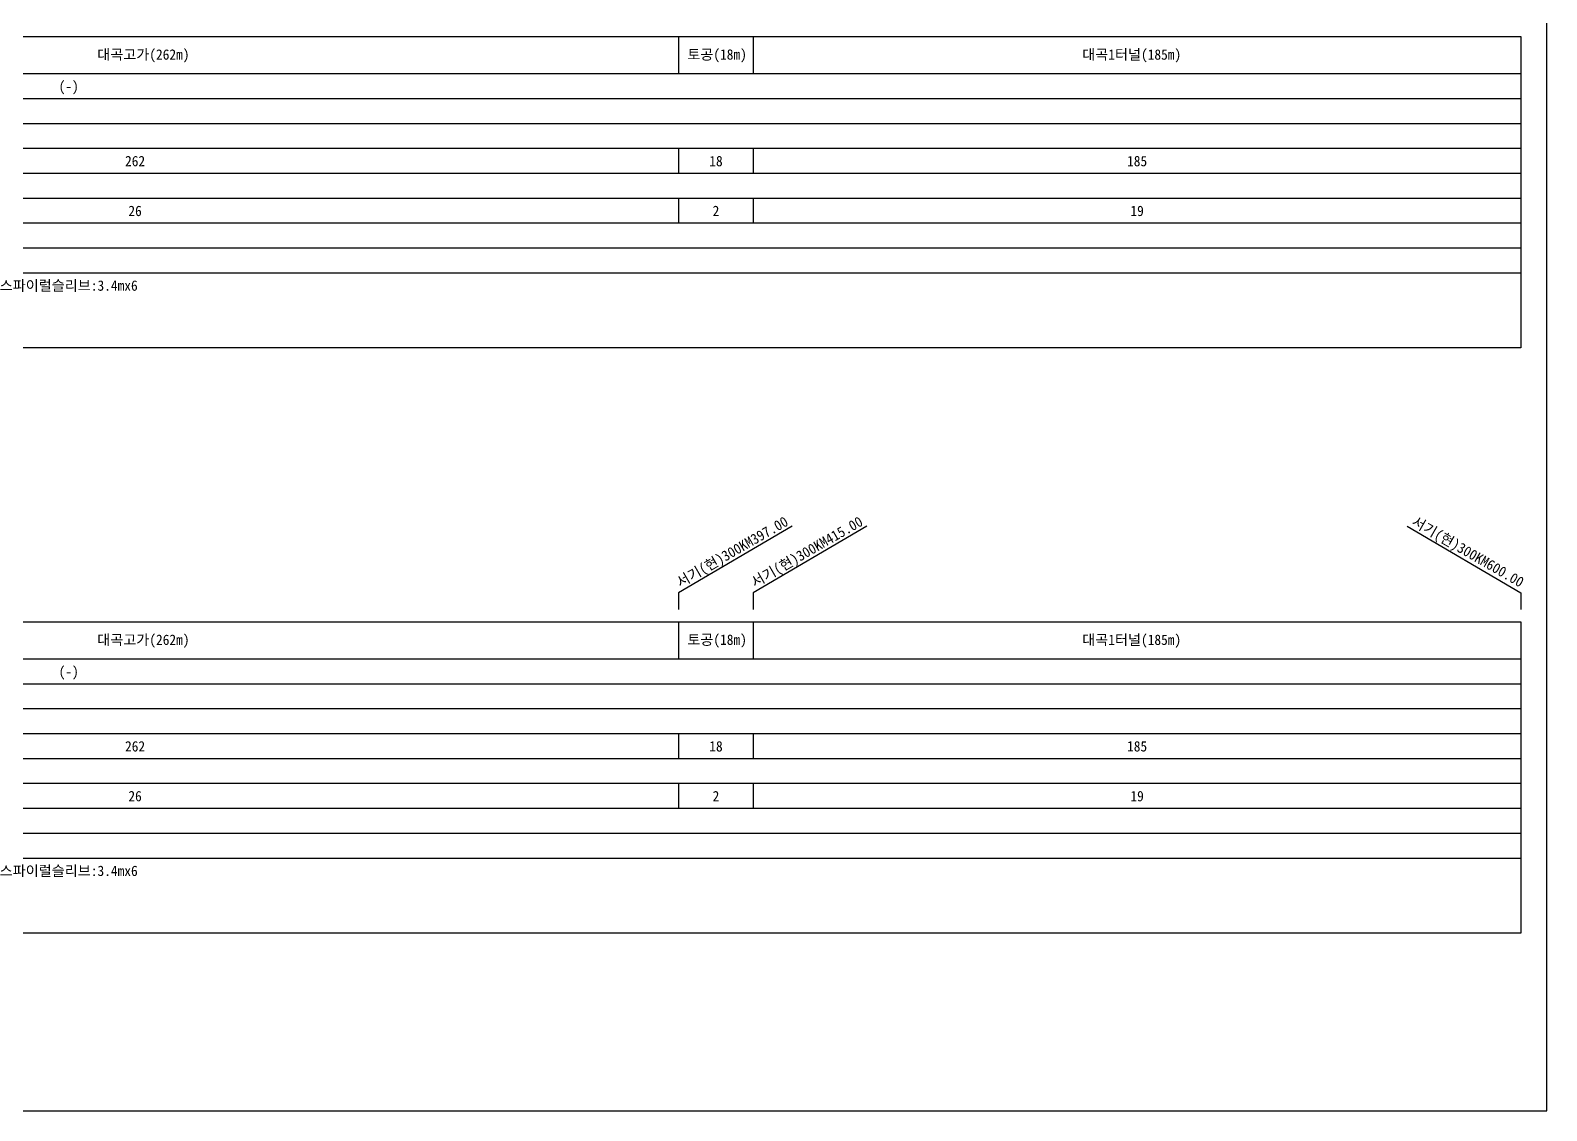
# Model space of a CAD drawing. Header units: millimetres. Extents: x 18534 to 19330, y 1103 to 1809.
# Drawn here: x 18964.4 to 19329.9, y 1103.1 to 1363.4 of the extents above; entities that cross this region are included whole.
import ezdxf
from ezdxf.enums import TextEntityAlignment as Align

# ---------------------------------------------------------------- set-up
doc = ezdxf.new("R2010")
doc.units = ezdxf.units.MM
doc.header["$LTSCALE"] = 10
doc.header["$MEASUREMENT"] = 0
for name, color, linetype in [('TT-TABL-LIN1', 4, 'Continuous'), ('TT-TABL-LIN2', 1, 'Continuous'), ('TT-TABL-TEX2', 3, 'Continuous'), ('TZ-LEAL', 1, 'Continuous'), ('TZ-LEAT', 3, 'Continuous')]:
    doc.layers.add(name, color=color, linetype=linetype)
doc.layers.add('TX-PAPR', color=2, linetype='Continuous', plot=False)
doc.styles.get("Standard").update_dxf_attribs({"font": 'GulimChe.ttf'})
doc.styles.add('굴림체', font='GulimChe.ttf')

# ---------------------------------------------------------------- blocks, each defined once
blk = doc.blocks.new('JD-경부고속하선표_190503')
at = {"layer": 'TT-TABL-LIN1'}
blk.add_lwpolyline([(2, 114), (785.58, 114), (785.58, 39), (2, 39)], close=True, dxfattribs=at)
at = {"layer": 'TT-TABL-LIN2'}
for points in [[(785.58, 105), (9.33, 105)], [(785.58, 99), (9.33, 99)], [(785.58, 93), (9.33, 93)], [(785.58, 87), (9.33, 87)], [(785.58, 81), (38.33, 81)], [(785.58, 75), (9.33, 75)], [(785.58, 69), (9.33, 69)], [(785.58, 63), (9.33, 63)], [(785.58, 57), (9.33, 57)]]:
    blk.add_lwpolyline(points, dxfattribs=at)
blk = doc.blocks.new('JD-경부고속상선표_190503')
at = {"layer": 'TT-TABL-LIN1'}
blk.add_lwpolyline([(2, 114), (785.58, 114), (785.58, 39), (2, 39)], close=True, dxfattribs=at)
at = {"layer": 'TT-TABL-LIN2'}
for points in [[(785.58, 105), (9.33, 105)], [(785.58, 99), (9.33, 99)], [(785.58, 93), (9.33, 93)], [(785.58, 87), (9.33, 87)], [(785.58, 81), (38.33, 81)], [(785.58, 75), (9.33, 75)], [(785.58, 69), (9.33, 69)], [(785.58, 63), (9.33, 63)], [(785.58, 57), (9.33, 57)]]:
    blk.add_lwpolyline(points, dxfattribs=at)

msp = doc.modelspace()

# ---------------------------------------------------------------- linework, layer by layer
at = {"layer": 'TT-TABL-LIN2'}
for p, q in [((19120.68, 1361.87), (19120.68, 1352.87)), ((19138.68, 1361.87), (19138.68, 1352.87)), ((19120.68, 1220.85), (19120.68, 1211.85)), ((19138.68, 1220.85), (19138.68, 1211.85))]:
    msp.add_line(p, q, dxfattribs=at)
at = {"layer": 'TX-PAPR'}
msp.add_lwpolyline([(18533.89, 1103.05), (19329.89, 1103.05), (19329.89, 1619.05), (18533.89, 1619.05)], close=True, dxfattribs=at)
at = {"layer": 'TZ-LEAL'}
for points in [[(19120.68, 1334.87), (19120.68, 1328.87)], [(19138.68, 1334.87), (19138.68, 1328.87)], [(19120.68, 1322.87), (19120.68, 1316.87)], [(19120.68, 1322.87), (19120.68, 1316.87)], [(19138.68, 1322.87), (19138.68, 1316.87)], [(19138.68, 1322.87), (19138.68, 1316.87)], [(19148.07, 1243.87), (19120.68, 1227.85), (19120.68, 1223.85)], [(19166.07, 1243.87), (19138.68, 1227.85), (19138.68, 1223.85)], [(19296.3, 1243.87), (19323.68, 1227.85), (19323.68, 1223.85)], [(19120.68, 1193.85), (19120.68, 1187.85)], [(19138.68, 1193.85), (19138.68, 1187.85)], [(19120.68, 1181.85), (19120.68, 1175.85)], [(19120.68, 1181.85), (19120.68, 1175.85)], [(19138.68, 1181.85), (19138.68, 1175.85)], [(19138.68, 1181.85), (19138.68, 1175.85)]]:
    msp.add_lwpolyline(points, dxfattribs=at)

# ---------------------------------------------------------------- block references
at = {"layer": 'TT-TABL-LIN2'}
for name, p in [('JD-경부고속하선표_190503', (18538.11, 1247.87)), ('JD-경부고속상선표_190503', (18538.11, 1106.85))]:
    msp.add_blockref(name, p, dxfattribs=at)

# ---------------------------------------------------------------- texts
at = {"layer": 'TT-TABL-TEX2', "style": '굴림체'}
for s, p in [('대곡고가(262m)', (18991.68, 1357.37)), ('토공(18m)', (19129.95, 1357.37)), ('대곡1터널(185m)', (19229.88, 1357.37)), ('대곡고가(262m)', (18991.68, 1216.35)), ('토공(18m)', (19129.95, 1216.35)), ('대곡1터널(185m)', (19229.88, 1216.35))]:
    msp.add_text(s, height=2.5, dxfattribs=at).set_placement(p, align=Align.MIDDLE)
at = {"layer": 'TT-TABL-TEX2'}
for s, p in [('(-)', (18973.68, 1349.87)), ('262', (18989.68, 1331.87)), ('18', (19129.68, 1331.87)), ('185', (19231.18, 1331.87)), ('26', (18989.68, 1319.87)), ('2', (19129.68, 1319.87)), ('19', (19231.18, 1319.87)), ('스파이럴슬리브:3.4mx6', (18973.68, 1301.87)), ('(-)', (18973.68, 1208.85)), ('262', (18989.68, 1190.85)), ('18', (19129.68, 1190.85)), ('185', (19231.18, 1190.85)), ('26', (18989.68, 1178.85)), ('2', (19129.68, 1178.85)), ('19', (19231.18, 1178.85)), ('스파이럴슬리브:3.4mx6', (18973.68, 1160.85))]:
    msp.add_text(s, height=2.5, dxfattribs=at).set_placement(p, align=Align.MIDDLE_CENTER)
at = {"layer": 'TZ-LEAT', "style": '굴림체'}
for s, rotation, p in [('서기(현)300KM397.00', 30, (19134.18, 1236.64)), ('서기(현)300KM415.00', 30, (19152.18, 1236.64)), ('서기(현)300KM600.00', 330, (19310.29, 1236.67))]:
    msp.add_text(s, height=2.5, rotation=rotation, dxfattribs=at).set_placement(p, align=Align.CENTER)

doc.saveas('drawing.dxf')
